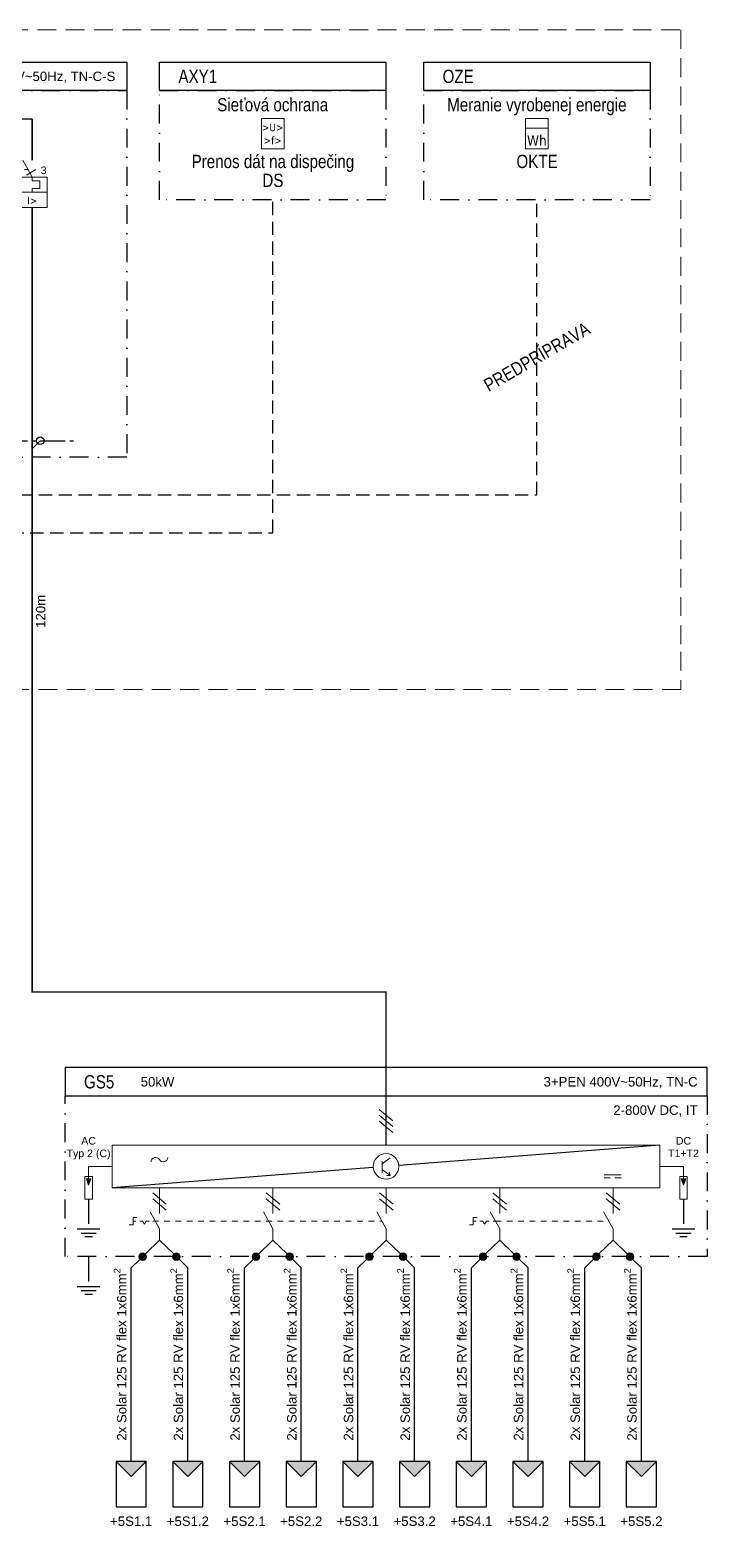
# Model space of a CAD drawing. Header units: millimetres. Extents: x -612 to 6794, y -5043 to 2163.
# Drawn here: x 2201.4 to 2380.5, y 875.4 to 1271.1 of the extents above; entities that cross this region are included whole.
import ezdxf
from ezdxf.enums import TextEntityAlignment as Align

# ---------------------------------------------------------------- set-up
doc = ezdxf.new("R2018")
doc.units = ezdxf.units.MM
doc.header["$MEASUREMENT"] = 0
for name, pattern in [('EPL_DASH', [1, 0.5, -0.5]), ('EPL_DASHLONGDOT', [1, 0.66, -0.12, 0.1, -0.12]), ('ČERCHOVANÁ', [1, 0.5, -0.25, 0, -0.25]), ('ČÁRKOVANÁ', [0.75, 0.5, -0.25])]:
    doc.linetypes.add(name, pattern=pattern)
for name, color, linetype in [('22kV', 34, 'Continuous'), ('400V', 7, 'Continuous'), ('EV-Káble', 7, 'Continuous'), ('Kable', 7, 'Continuous'), ('LEGRAND', 7, 'Continuous'), ('Pístroj_OZN', 230, 'Continuous'), ('RS', 40, 'Continuous')]:
    doc.layers.add(name, color=color, linetype=linetype)
for name, color, linetype, lineweight in [('EPLAN100', 7, 'Continuous', 50), ('EPLAN301', 7, 'Continuous', 25), ('EPLAN305', 7, 'EPL_DASH', 25), ('Prístroj', 7, 'Continuous', 13)]:
    doc.layers.add(name, color=color, linetype=linetype, lineweight=lineweight)
doc.styles.get("Standard").update_dxf_attribs({"font": 'arial.ttf'})
doc.styles.add('styl2', font='ARIALN.TTF', dxfattribs={"width": 0.85})
doc.styles.add('Tahoma', font='tahoma.ttf')

# ---------------------------------------------------------------- blocks, each defined once
blk = doc.blocks.new('Výkonový istič')
at = {"layer": 'Prístroj', "color": 0, "ltscale": 4}
for p, q in [((0, -3.5), (0, 0)), ((-2.5, -3.5), (0, -8)), ((-12, -5), (-12, -7)), ((-12, -6), (-10.5, -6)), ((-10.5, -6), (-4, -6)), ((-8, -4), (-8, -8)), ((-2, -6), (-1, -6)), ((-1.5, -7.5), (1, -6)), ((-8, -9), (-8, -10)), ((-8, -10), (-7, -10)), ((-8, -10), (-8, -10.5)), ((-8, -11.5), (-8, -12.5)), ((-6, -10), (-4, -10)), ((-8, -13.5), (-8, -14)), ((-7, -14), (-8, -14)), ((-6, -14), (-4, -14))]:
    blk.add_line(p, q, dxfattribs=at)
for points in [[(-9.5, -7.5), (-6.5, -7.5), (-6.5, -4.5), (-9.5, -4.5)], [(-4, -12), (4, -12), (4, -8), (-4, -8)], [(-4, -16), (4, -16), (4, -12), (-4, -12)]]:
    blk.add_lwpolyline(points, close=True, dxfattribs=at)
blk.add_lwpolyline([(0, -8), (0, -9), (2, -9), (2, -11), (0, -11), (0, -12)], dxfattribs=at)
at = {"lineweight": 30, "flags": 104}
blk.add_attdef('POPIS', text='', height=1.8, dxfattribs=at).set_placement((-13, -5), align=Align.TOP_RIGHT)
at = {"color": 0}
blk.add_attdef('POCET_POLOV', (2.26309, -7.17774), '', height=2, dxfattribs=at)
at = {"layer": 'Prístroj', "color": 0, "style": 'Tahoma'}
blk.add_text('I>', height=1.9629, dxfattribs=at).set_placement((0, -14.19629), align=Align.MIDDLE_CENTER)
at = {"layer": 'Pístroj_OZN'}
blk.add_attdef('OZNACENIE', text='', height=2, dxfattribs=at).set_placement((-13, -3.5), align=Align.RIGHT)

msp = doc.modelspace()

# ---------------------------------------------------------------- hatches: boundary and pattern name
at = {"layer": 'EPLAN305', "linetype": 'Continuous', "ltscale": 4}
for points in [[(2224.14, 892.49), (2228.14, 888.49), (2232.14, 892.49)], [(2239.14, 892.49), (2243.14, 888.49), (2247.14, 892.49)], [(2254.14, 892.49), (2258.14, 888.49), (2262.14, 892.49)], [(2269.14, 892.49), (2273.14, 888.49), (2277.14, 892.49)], [(2284.14, 892.49), (2288.14, 888.49), (2292.14, 892.49)], [(2299.14, 892.49), (2303.14, 888.49), (2307.14, 892.49)], [(2314.14, 892.49), (2318.14, 888.49), (2322.14, 892.49)], [(2329.14, 892.49), (2333.14, 888.49), (2337.14, 892.49)], [(2344.14, 892.49), (2348.14, 888.49), (2352.14, 892.49)], [(2359.14, 892.49), (2363.14, 888.49), (2367.14, 892.49)]]:
    msp.add_hatch(color=230, dxfattribs=at).paths.add_polyline_path(points, flags=0)
at = {"layer": 'EV-Káble', "transparency": 33554687}
h = msp.add_hatch(color=1, dxfattribs=at)
h.dxf.hatch_style = 1
h.paths.add_polyline_path([(2232.19, 946.66, 1), (2230.19, 946.66)])
h = msp.add_hatch(color=7, dxfattribs=at)
h.dxf.hatch_style = 1
h.paths.add_polyline_path([(2230.19, 946.66, 1), (2232.19, 946.66)])
h = msp.add_hatch(color=1, dxfattribs=at)
h.dxf.hatch_style = 1
h.paths.add_polyline_path([(2241.09, 946.66, 1), (2239.09, 946.66)])
h = msp.add_hatch(color=7, dxfattribs=at)
h.dxf.hatch_style = 1
h.paths.add_polyline_path([(2239.09, 946.66, 1), (2241.09, 946.66)])
h = msp.add_hatch(color=1, dxfattribs=at)
h.dxf.hatch_style = 1
h.paths.add_polyline_path([(2262.19, 946.66, 1), (2260.19, 946.66)])
h = msp.add_hatch(color=7, dxfattribs=at)
h.dxf.hatch_style = 1
h.paths.add_polyline_path([(2260.19, 946.66, 1), (2262.19, 946.66)])
h = msp.add_hatch(color=1, dxfattribs=at)
h.dxf.hatch_style = 1
h.paths.add_polyline_path([(2271.09, 946.66, 1), (2269.09, 946.66)])
h = msp.add_hatch(color=7, dxfattribs=at)
h.dxf.hatch_style = 1
h.paths.add_polyline_path([(2269.09, 946.66, 1), (2271.09, 946.66)])
h = msp.add_hatch(color=1, dxfattribs=at)
h.dxf.hatch_style = 1
h.paths.add_polyline_path([(2292.19, 946.66, 1), (2290.19, 946.66)])
h = msp.add_hatch(color=7, dxfattribs=at)
h.dxf.hatch_style = 1
h.paths.add_polyline_path([(2290.19, 946.66, 1), (2292.19, 946.66)])
h = msp.add_hatch(color=1, dxfattribs=at)
h.dxf.hatch_style = 1
h.paths.add_polyline_path([(2301.09, 946.66, 1), (2299.09, 946.66)])
h = msp.add_hatch(color=7, dxfattribs=at)
h.dxf.hatch_style = 1
h.paths.add_polyline_path([(2299.09, 946.66, 1), (2301.09, 946.66)])
h = msp.add_hatch(color=1, dxfattribs=at)
h.dxf.hatch_style = 1
h.paths.add_polyline_path([(2322.19, 946.66, 1), (2320.19, 946.66)])
h = msp.add_hatch(color=7, dxfattribs=at)
h.dxf.hatch_style = 1
h.paths.add_polyline_path([(2320.19, 946.66, 1), (2322.19, 946.66)])
h = msp.add_hatch(color=1, dxfattribs=at)
h.dxf.hatch_style = 1
h.paths.add_polyline_path([(2331.09, 946.66, 1), (2329.09, 946.66)])
h = msp.add_hatch(color=7, dxfattribs=at)
h.dxf.hatch_style = 1
h.paths.add_polyline_path([(2329.09, 946.66, 1), (2331.09, 946.66)])
h = msp.add_hatch(color=1, dxfattribs=at)
h.dxf.hatch_style = 1
h.paths.add_polyline_path([(2352.19, 946.66, 1), (2350.19, 946.66)])
h = msp.add_hatch(color=7, dxfattribs=at)
h.dxf.hatch_style = 1
h.paths.add_polyline_path([(2350.19, 946.66, 1), (2352.19, 946.66)])
h = msp.add_hatch(color=1, dxfattribs=at)
h.dxf.hatch_style = 1
h.paths.add_polyline_path([(2361.09, 946.66, 1), (2359.09, 946.66)])
h = msp.add_hatch(color=7, dxfattribs=at)
h.dxf.hatch_style = 1
h.paths.add_polyline_path([(2359.09, 946.66, 1), (2361.09, 946.66)])
at = {"layer": 'LEGRAND', "lineweight": 13}
for points in [[(2216.28, 967.24), (2217.48, 967.24), (2216.88, 965.54)], [(2373.67, 967.24), (2374.87, 967.24), (2374.27, 965.54)]]:
    msp.add_hatch(color=256, dxfattribs=at).paths.add_polyline_path(points, flags=0)

# ---------------------------------------------------------------- linework, layer by layer
for p, q in [((2368.01, 976.14), (2298.94, 970.78)), ((2292.21, 970.25), (2223.15, 964.89))]:
    msp.add_line(p, q)
at = {"lineweight": 13}
for p, q in [((2216.88, 970.51), (2223.14, 970.51)), ((2374.27, 970.51), (2368.01, 970.51))]:
    msp.add_line(p, q, dxfattribs=at)
at = {"linetype": 'EPL_DASH', "lineweight": 13, "ltscale": 3}
for p, q in [((2233.89, 956.03), (2294.39, 956.03)), ((2324.52, 956.03), (2354.53, 956.03))]:
    msp.add_line(p, q, dxfattribs=at)
at = {"layer": '22kV', "color": 0, "linetype": 'ČERCHOVANÁ', "ltscale": 10}
for points in [[(1951.96, 1255.09), (2226.96, 1255.09), (2226.96, 1158.13), (1951.96, 1158.13)], [(2235.64, 1255.09), (2295.53, 1255.09), (2295.53, 1226.19), (2235.64, 1226.19)], [(2305.53, 1255.09), (2365.41, 1255.09), (2365.41, 1226.19), (2305.53, 1226.19)], [(2210.65, 989.15), (2380.51, 989.15), (2380.51, 946.66), (2210.65, 946.66)]]:
    msp.add_lwpolyline(points, close=True, dxfattribs=at)
at = {"layer": '400V', "lineweight": 13}
for p, q in [((2293.78, 985.6), (2297.37, 982.59)), ((2293.78, 984.04), (2297.37, 981.03)), ((2293.78, 982.48), (2297.37, 979.46))]:
    msp.add_line(p, q, dxfattribs=at)
at = {"layer": '400V', "linetype": 'Continuous', "lineweight": 13, "ltscale": 4}
for p, q in [((2296.63, 972.76), (2294.53, 971.19)), ((2294.53, 971.94), (2294.53, 968.94)), ((2296.63, 968.11), (2294.53, 969.69)), ((2296.63, 968.11), (2295.69, 968.13)), ((2296.63, 968.11), (2296.38, 969.02)), ((2353.26, 968.29), (2357.76, 968.29)), ((2353.26, 967.54), (2354.91, 967.54)), ((2357.76, 967.54), (2356.11, 967.54))]:
    msp.add_line(p, q, dxfattribs=at)
at = {"layer": '400V', "color": 1, "lineweight": 13}
for p, q in [((2233.85, 963.51), (2237.44, 960.5)), ((2233.85, 961.95), (2237.44, 958.94)), ((2263.85, 963.51), (2267.44, 960.5)), ((2263.85, 961.95), (2267.44, 958.94)), ((2293.85, 963.51), (2297.44, 960.5)), ((2293.85, 961.95), (2297.44, 958.94)), ((2323.85, 963.51), (2327.44, 960.5)), ((2323.85, 961.95), (2327.44, 958.94)), ((2353.85, 963.51), (2357.44, 960.5)), ((2353.85, 961.95), (2357.44, 958.94))]:
    msp.add_line(p, q, dxfattribs=at)
at = {"layer": '400V', "color": 1, "linetype": 'Continuous', "lineweight": 13}
for p, q in [((2235.64, 964.89), (2235.64, 958.03)), ((2265.64, 964.89), (2265.64, 958.03)), ((2295.64, 964.89), (2295.64, 958.03)), ((2325.64, 964.89), (2325.64, 958.03)), ((2355.64, 964.89), (2355.64, 958.03))]:
    msp.add_line(p, q, dxfattribs=at)
at = {"layer": '400V', "color": 1, "linetype": 'Continuous', "lineweight": 13, "ltscale": 4}
for p, q in [((2235.64, 954.03), (2233.14, 958.53)), ((2265.64, 954.03), (2263.14, 958.53)), ((2295.64, 954.03), (2293.14, 958.53)), ((2325.64, 954.03), (2323.14, 958.53)), ((2355.64, 954.03), (2353.14, 958.53)), ((2227.64, 955.03), (2228.64, 955.03)), ((2228.64, 957.03), (2228.64, 955.03)), ((2228.64, 957.03), (2229.64, 957.03)), ((2228.64, 956.03), (2229.39, 956.03)), ((2230.39, 956.03), (2231.14, 956.03)), ((2231.64, 955.28), (2231.14, 956.03)), ((2232.14, 956.03), (2231.64, 955.28)), ((2232.14, 956.03), (2232.89, 956.03)), ((2233.89, 956.03), (2234.52, 956.03)), ((2235.64, 951.03), (2235.64, 954.03)), ((2265.64, 951.03), (2265.64, 954.03)), ((2295.64, 951.03), (2295.64, 954.03)), ((2317.64, 955.03), (2318.64, 955.03)), ((2318.64, 957.03), (2318.64, 955.03)), ((2318.64, 957.03), (2319.64, 957.03)), ((2318.64, 956.03), (2319.39, 956.03)), ((2320.39, 956.03), (2321.14, 956.03)), ((2321.64, 955.28), (2321.14, 956.03)), ((2322.14, 956.03), (2321.64, 955.28)), ((2322.14, 956.03), (2322.89, 956.03)), ((2323.89, 956.03), (2324.52, 956.03)), ((2325.64, 951.03), (2325.64, 954.03)), ((2355.64, 951.03), (2355.64, 954.03))]:
    msp.add_line(p, q, dxfattribs=at)
at = {"layer": '400V', "color": 230, "ltscale": 5}
for points in [[(1951.96, 1262.59), (2226.96, 1262.59), (2226.96, 1255.09), (1951.96, 1255.09)], [(2235.64, 1262.59), (2295.53, 1262.59), (2295.53, 1255.09), (2235.64, 1255.09)], [(2305.53, 1262.59), (2365.41, 1262.59), (2365.41, 1255.09), (2305.53, 1255.09)], [(2210.65, 989.15), (2380.51, 989.15), (2380.51, 996.65), (2210.65, 996.65)]]:
    msp.add_lwpolyline(points, close=True, dxfattribs=at)
at = {"layer": '400V', "const_width": 0.4, "flags": 128}
for points in [[(1981.96, 1231.7), (1981.96, 1247.59), (2201.95, 1247.57)], [(2201.95, 1236.67), (2201.95, 1247.56)], [(2201.95, 1224.17), (2201.95, 1016.65), (2295.58, 1016.65), (2295.58, 976.14)]]:
    msp.add_lwpolyline(points, dxfattribs=at)
at = {"layer": '400V', "linetype": 'Continuous', "lineweight": 13, "ltscale": 4}
msp.add_lwpolyline([(2223.15, 964.89), (2368.01, 964.89), (2368.01, 976.14), (2223.15, 976.14)], close=True, dxfattribs=at)
at = {"layer": '400V', "color": 1, "linetype": 'Continuous', "lineweight": 25, "ltscale": 4}
for points in [[(2231.89, 947.35), (2235.64, 951.03)], [(2239.39, 947.35), (2235.64, 951.03)], [(2261.89, 947.35), (2265.64, 951.03)], [(2269.39, 947.35), (2265.64, 951.03)], [(2291.89, 947.35), (2295.64, 951.03)], [(2299.39, 947.35), (2295.64, 951.03)], [(2321.89, 947.35), (2325.64, 951.03)], [(2329.39, 947.35), (2325.64, 951.03)], [(2351.89, 947.35), (2355.64, 951.03)], [(2359.39, 947.35), (2355.64, 951.03)], [(2228.14, 892.49), (2228.14, 943.66), (2230.48, 945.96)], [(2243.14, 892.49), (2243.14, 943.66), (2240.8, 945.96)], [(2258.14, 892.49), (2258.14, 943.66), (2260.48, 945.96)], [(2273.14, 892.49), (2273.14, 943.66), (2270.8, 945.96)], [(2288.14, 892.49), (2288.14, 943.66), (2290.48, 945.96)], [(2303.14, 892.49), (2303.14, 943.66), (2300.8, 945.96)], [(2318.14, 892.49), (2318.14, 943.66), (2320.48, 945.96)], [(2333.14, 892.49), (2333.14, 943.66), (2330.8, 945.96)], [(2348.14, 892.49), (2348.14, 943.66), (2350.48, 945.96)], [(2363.14, 892.49), (2363.14, 943.66), (2360.8, 945.96)]]:
    msp.add_lwpolyline(points, dxfattribs=at)
at = {"layer": '400V', "linetype": 'Continuous', "lineweight": 13, "ltscale": 4}
msp.add_circle((2295.58, 970.51), 3.38, dxfattribs=at)
for centre, radius, start, end in [((2234.6, 971.71), 1.2, 30, 180), ((2236.65, 972.9), 1.16, 210, 0)]:
    msp.add_arc(centre, radius, start, end, dxfattribs=at)
at = {"layer": 'EPLAN100', "color": 94, "linetype": 'EPL_DASHLONGDOT', "lineweight": 30, "ltscale": 10, "true_color": 0x00a800}
for p, q in [((2216.88, 961.89), (2216.88, 953.89)), ((2374.27, 961.89), (2374.27, 953.89)), ((2219.88, 953.89), (2213.88, 953.89)), ((2377.27, 953.89), (2371.27, 953.89)), ((2214.88, 952.89), (2218.88, 952.89)), ((2217.88, 951.89), (2215.88, 951.89)), ((2372.27, 952.89), (2376.27, 952.89)), ((2375.27, 951.89), (2373.27, 951.89)), ((2216.88, 946.66), (2216.88, 938.66)), ((2219.88, 938.66), (2213.88, 938.66)), ((2214.88, 937.66), (2218.88, 937.66)), ((2217.88, 936.66), (2215.88, 936.66))]:
    msp.add_line(p, q, dxfattribs=at)
msp.add_lwpolyline([(1981.96, 1160.33), (1984.08, 1162.46), (2214.08, 1162.46)], dxfattribs=at)
at = {"layer": 'EPLAN100', "color": 94, "linetype": 'EPL_DASHLONGDOT', "lineweight": 30, "ltscale": 5, "true_color": 0x00a800}
msp.add_lwpolyline([(2201.95, 1160.33), (2204.07, 1162.46)], dxfattribs=at)
at = {"layer": 'EPLAN301', "color": 94, "ltscale": 4, "true_color": 0x00a800}
msp.add_circle((2204.07, 1162.46), 1, dxfattribs=at)
at = {"layer": 'EPLAN305', "color": 230, "linetype": 'Continuous', "ltscale": 4}
for points in [[(2224.14, 892.49), (2228.14, 888.49), (2232.14, 892.49)], [(2224.14, 880.49), (2232.14, 880.49), (2232.14, 892.49), (2224.14, 892.49)], [(2239.14, 892.49), (2243.14, 888.49), (2247.14, 892.49)], [(2239.14, 880.49), (2247.14, 880.49), (2247.14, 892.49), (2239.14, 892.49)], [(2254.14, 892.49), (2258.14, 888.49), (2262.14, 892.49)], [(2254.14, 880.49), (2262.14, 880.49), (2262.14, 892.49), (2254.14, 892.49)], [(2269.14, 892.49), (2273.14, 888.49), (2277.14, 892.49)], [(2269.14, 880.49), (2277.14, 880.49), (2277.14, 892.49), (2269.14, 892.49)], [(2284.14, 892.49), (2288.14, 888.49), (2292.14, 892.49)], [(2284.14, 880.49), (2292.14, 880.49), (2292.14, 892.49), (2284.14, 892.49)], [(2299.14, 892.49), (2303.14, 888.49), (2307.14, 892.49)], [(2299.14, 880.49), (2307.14, 880.49), (2307.14, 892.49), (2299.14, 892.49)], [(2314.14, 892.49), (2318.14, 888.49), (2322.14, 892.49)], [(2314.14, 880.49), (2322.14, 880.49), (2322.14, 892.49), (2314.14, 892.49)], [(2329.14, 892.49), (2333.14, 888.49), (2337.14, 892.49)], [(2329.14, 880.49), (2337.14, 880.49), (2337.14, 892.49), (2329.14, 892.49)], [(2344.14, 892.49), (2348.14, 888.49), (2352.14, 892.49)], [(2344.14, 880.49), (2352.14, 880.49), (2352.14, 892.49), (2344.14, 892.49)], [(2359.14, 892.49), (2363.14, 888.49), (2367.14, 892.49)], [(2359.14, 880.49), (2367.14, 880.49), (2367.14, 892.49), (2359.14, 892.49)]]:
    msp.add_lwpolyline(points, close=True, dxfattribs=at)
at = {"layer": 'EV-Káble', "color": 1, "lineweight": 13}
for p, q in [((2232.19, 946.66), (2230.19, 946.66)), ((2241.09, 946.66), (2239.09, 946.66)), ((2262.19, 946.66), (2260.19, 946.66)), ((2271.09, 946.66), (2269.09, 946.66)), ((2292.19, 946.66), (2290.19, 946.66)), ((2301.09, 946.66), (2299.09, 946.66)), ((2322.19, 946.66), (2320.19, 946.66)), ((2331.09, 946.66), (2329.09, 946.66)), ((2352.19, 946.66), (2350.19, 946.66)), ((2361.09, 946.66), (2359.09, 946.66))]:
    msp.add_line(p, q, dxfattribs=at)
at = {"layer": 'LEGRAND', "lineweight": 13}
for p, q in [((2216.88, 970.51), (2216.88, 967.05)), ((2374.27, 970.51), (2374.27, 967.05))]:
    msp.add_line(p, q, dxfattribs=at)
for points in [[(2215.88, 961.89), (2217.88, 961.89), (2217.88, 967.89), (2215.88, 967.89)], [(2216.28, 967.24), (2217.48, 967.24), (2216.88, 965.54)], [(2373.27, 961.89), (2375.27, 961.89), (2375.27, 967.89), (2373.27, 967.89)], [(2373.67, 967.24), (2374.87, 967.24), (2374.27, 965.54)]]:
    msp.add_lwpolyline(points, close=True, dxfattribs=at)
at = {"layer": 'LEGRAND', "color": 1, "lineweight": 13}
for centre in [(2231.19, 946.66), (2240.09, 946.66), (2261.19, 946.66), (2270.09, 946.66), (2291.19, 946.66), (2300.09, 946.66), (2321.19, 946.66), (2330.09, 946.66), (2351.19, 946.66), (2360.09, 946.66)]:
    msp.add_circle(centre, 1, dxfattribs=at)
at = {"layer": 'Prístroj', "color": 0, "linetype": 'Continuous', "ltscale": 4}
msp.add_line((2332.47, 1245.17), (2338.47, 1245.17), dxfattribs=at)
at = {"layer": 'Prístroj', "color": 253, "linetype": 'ČÁRKOVANÁ', "ltscale": 10}
msp.add_lwpolyline([(1798.33, 1271.12), (2373.6, 1271.12), (2373.6, 1106.66), (2373.6, 1106.66), (2373.6, 1106.66), (2373.6, 1106.66), (2373.6, 1096.66), (1798.33, 1096.66)], close=True, dxfattribs=at)
at = {"layer": 'Prístroj', "color": 0, "linetype": 'Continuous', "ltscale": 4}
for points in [[(2262.58, 1239.67), (2268.58, 1239.67), (2268.58, 1247.67), (2262.58, 1247.67)], [(2332.47, 1239.67), (2338.47, 1239.67), (2338.47, 1247.67), (2332.47, 1247.67)]]:
    msp.add_lwpolyline(points, close=True, dxfattribs=at)
at = {"layer": 'RS', "linetype": 'ČÁRKOVANÁ', "ltscale": 7}
msp.add_lwpolyline([(2001.96, 1174.05), (2001.96, 1138.13), (2265.58, 1138.13), (2265.58, 1226.19)], dxfattribs=at)
at = {"layer": 'RS', "color": 193, "linetype": 'ČÁRKOVANÁ', "ltscale": 7}
msp.add_lwpolyline([(2040.96, 1174.05), (2040.96, 1148.13), (2335.47, 1148.13), (2335.47, 1226.19)], dxfattribs=at)

# ---------------------------------------------------------------- block references
at = {"layer": 'Prístroj'}
ref = msp.add_blockref('Výkonový istič', (2201.95, 1240.17), dxfattribs=at)
ref.add_attrib('POCET_POLOV', '3', (2204.21, 1232.99), dxfattribs={"layer": '0', "height": 2})
ref.add_attrib('OZNACENIE', 'QF5', dxfattribs={"layer": 'Pístroj_OZN', "height": 2}).set_placement((2188.95, 1233.67), align=Align.RIGHT)
lines = msp.add_mtext('100A\\PIr=80A', dxfattribs={"layer": '0', "insert": (2188.95, 1232.17), "char_height": 2.5, "attachment_point": 1})
ref.add_attrib('POPIS', '', (2188.95, 1232.17), dxfattribs={"flags": 104}).embed_mtext(lines)

# ---------------------------------------------------------------- texts
at = {"layer": '22kV', "color": 230, "style": 'styl2'}
for s, p in [('AXY1', (2240.64, 1258.84)), ('OZE', (2310.53, 1258.84)), ('GS5', (2215.65, 992.9))]:
    msp.add_text(s, height=3.5, dxfattribs=at).set_placement(p, align=Align.MIDDLE_LEFT)
at = {"layer": '400V', "color": 251, "lineweight": 13}
for s, p in [('3+PEN+N+PE 400/230V~50Hz, TN-C-S', (2223.96, 1258.84)), ('50kW', (2239.58, 992.9)), ('3+PEN 400V~50Hz, TN-C', (2378.01, 992.9)), ('2-800V DC, IT', (2378.01, 985.4))]:
    msp.add_text(s, height=2.5, dxfattribs=at).set_placement(p, align=Align.MIDDLE_RIGHT)
at = {"layer": '400V', "style": 'styl2'}
for s, p in [('Sieťová ochrana', (2265.58, 1251.34)), ('Meranie vyrobenej energie', (2335.47, 1251.34)), ('Prenos dát na dispečing', (2265.64, 1236.34)), ('OKTE', (2335.53, 1236.34)), ('DS', (2265.64, 1231.34))]:
    msp.add_text(s, height=3.5, dxfattribs=at).set_placement(p, align=Align.MIDDLE_CENTER)
msp.add_text('PREDPRÍPRAVA', height=3.5, rotation=30, dxfattribs=at).set_placement((2335.47, 1184.66), align=Align.MIDDLE_CENTER)
at = {"layer": '400V', "linetype": 'Continuous', "char_height": 2, "width": 13.7015, "attachment_point": 2}
for s, insert in [('\\pxqc;AC\\PTyp 2 (C)', (2216.87, 978.3)), ('\\pxqc;DC\\PT1+T2', (2374.27, 978.3))]:
    msp.add_mtext(s, dxfattribs=dict(at, insert=insert))
at = {"layer": '400V', "color": 230, "linetype": 'Continuous', "char_height": 2, "width": 13.7015, "attachment_point": 2}
for s, insert in [('\\pxqc;{\\H1.25x;+5S1.1}', (2228.14, 877.92)), ('\\pxqc;{\\H1.25x;+5S1.2}', (2243.14, 877.92)), ('\\pxqc;{\\H1.25x;+5S2.1}', (2258.14, 877.92)), ('\\pxqc;{\\H1.25x;+5S2.2}', (2273.14, 877.92)), ('\\pxqc;{\\H1.25x;+5S3.1}', (2288.14, 877.92)), ('\\pxqc;{\\H1.25x;+5S3.2}', (2303.14, 877.92)), ('\\pxqc;{\\H1.25x;+5S4.1}', (2318.14, 877.92)), ('\\pxqc;{\\H1.25x;+5S4.2}', (2333.14, 877.92)), ('{\\H1.25x;+5S5.1}', (2348.14, 877.92)), ('\\pxqc;{\\H1.25x;+5S5.2}', (2363.14, 877.92))]:
    msp.add_mtext(s, dxfattribs=dict(at, insert=insert))
at = {"layer": 'Kable', "color": 230, "linetype": 'Continuous', "insert": (2202.94, 1117.33), "char_height": 2.5, "width": 45.6568, "attachment_point": 2, "rotation": 90}
msp.add_mtext('\\A1;120m', dxfattribs=at)
at = {"layer": 'Kable', "linetype": 'Continuous', "char_height": 2.5, "width": 58.5987, "attachment_point": 8, "rotation": 90}
for insert in [(2226.92, 920.79), (2241.92, 920.79), (2256.92, 920.79), (2271.92, 920.79), (2286.92, 920.79), (2301.92, 920.79), (2316.92, 920.79), (2331.92, 920.79), (2346.92, 920.79), (2361.92, 920.79)]:
    msp.add_mtext('\\A1;2x Solar 125 RV flex 1x6mm{\\H0.7x;\\S2^ ;}', dxfattribs=dict(at, insert=insert))
at = {"layer": 'Prístroj', "style": 'Tahoma'}
for s, height, p in [('>U>', 2, (2265.58, 1245.34)), ('>f>', 2, (2265.58, 1241.9)), ('Wh', 2.726, (2335.47, 1241.9))]:
    msp.add_text(s, height=height, dxfattribs=at).set_placement(p, align=Align.MIDDLE_CENTER)

doc.saveas('drawing.dxf')
